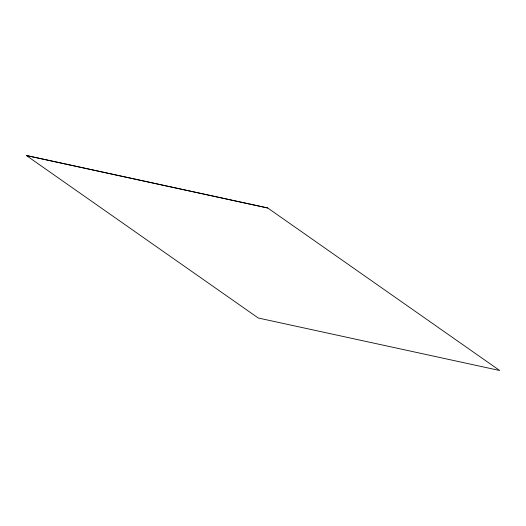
<?xml version="1.0" encoding="UTF-8"?>
<svg xmlns="http://www.w3.org/2000/svg" width="526" height="526" viewBox="0 0 526 526"><rect width="100%" height="100%" fill="white"/><g stroke="black" fill="none" stroke-linecap="round" stroke-linejoin="round"><path stroke-width="0.79" d="M267.734 207.987L26.3 155.486L258.266 318.013L499.7 370.514L267.734 207.987L26.346 155.518"/></g></svg>
